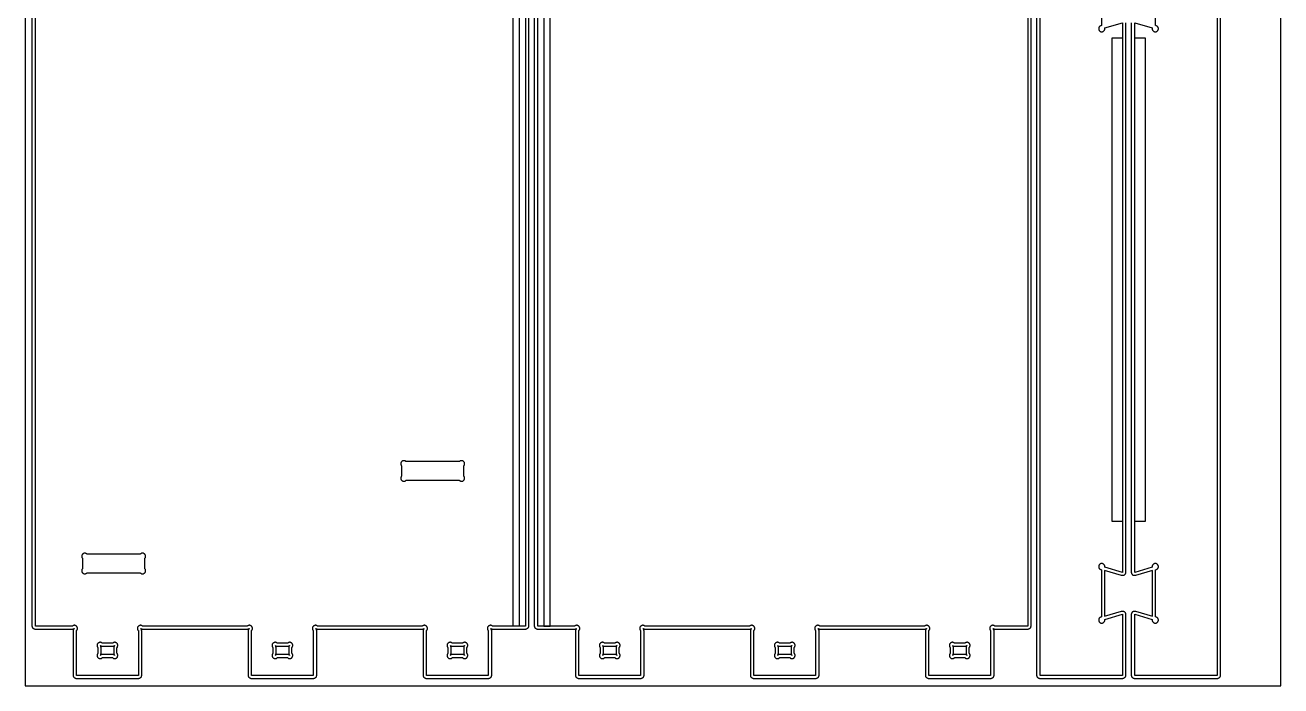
# Model space of a CAD drawing. Header units: millimetres. Extents: x 0 to 8220, y 0 to 2502.
# Drawn here: x 1400 to 2620, y 0 to 643 of the extents above; entities that cross this region are included whole.
import ezdxf

# ---------------------------------------------------------------- set-up
doc = ezdxf.new("R2010")
doc.units = ezdxf.units.MM
for name, color, linetype in [('CAJA_6MM', 30, 'Continuous'), ('CAJA_9_5MM', 3, 'Continuous'), ('CALADO_INTERIOR', 5, 'Continuous'), ('CORTE_EXT', 1, 'Continuous'), ('HOJA', 8, 'Continuous'), ('RANURA_8MM', 4, 'Continuous'), ('TRAYECTORIA_EXT_FRESA6', 11, 'Continuous'), ('TRAYECTORIA_INT_FRESA6', 150, 'Continuous')]:
    doc.layers.add(name, color=color, linetype=linetype)

msp = doc.modelspace()

# ---------------------------------------------------------------- linework, layer by layer
at = {"layer": 'CAJA_6MM'}
for points in [[(2466, 160), (2456, 160), (2456, 630), (2466, 630), (2466, 620), (2466, 170)], [(2478, 630), (2488, 630), (2488, 160), (2478, 160), (2478, 170), (2478, 620)]]:
    msp.add_lwpolyline(points, close=True, dxfattribs=at)
at = {"layer": 'CAJA_9_5MM'}
for points in [[(1822.1, 199.7), (1822.4, 199.5), (1822.6, 199.3), (1822.9, 199.2), (1823.2, 199.1), (1823.4, 199), (1823.7, 199), (1824, 199), (1824.3, 199), (1824.6, 199), (1824.9, 199.1), (1825.2, 199.2), (1825.4, 199.3), (1825.7, 199.5), (1825.9, 199.7), (1826.2, 199.9), (1826.3, 200.1), (1826.5, 200.3), (1826.7, 200.6), (1826.8, 200.8), (1826.9, 201.1), (1827, 201.4), (1827, 201.7), (1827, 202), (1827, 202.3), (1827, 202.6), (1826.9, 202.8), (1826.8, 203.1), (1826.7, 203.4), (1826.5, 203.6), (1826.3, 203.9), (1826.2, 204.1), (1826.2, 213.9), (1826.3, 214.1), (1826.5, 214.4), (1826.7, 214.6), (1826.8, 214.9), (1826.9, 215.2), (1827, 215.4), (1827, 215.7), (1827, 216), (1827, 216.3), (1827, 216.6), (1826.9, 216.9), (1826.8, 217.2), (1826.7, 217.4), (1826.5, 217.7), (1826.3, 217.9), (1826.2, 218.1), (1825.9, 218.3), (1825.7, 218.5), (1825.4, 218.7), (1825.2, 218.8), (1824.9, 218.9), (1824.6, 219), (1824.3, 219), (1824, 219), (1823.7, 219), (1823.4, 219), (1823.2, 218.9), (1822.9, 218.8), (1822.6, 218.7), (1822.4, 218.5), (1822.1, 218.3), (1821.9, 218.1), (1770.1, 218.1), (1769.9, 218.3), (1769.6, 218.5), (1769.4, 218.7), (1769.1, 218.8), (1768.8, 218.9), (1768.6, 219), (1768.3, 219), (1768, 219), (1767.7, 219), (1767.4, 219), (1767.1, 218.9), (1766.8, 218.8), (1766.6, 218.7), (1766.3, 218.5), (1766.1, 218.3), (1765.8, 218.1), (1765.7, 217.9), (1765.5, 217.7), (1765.3, 217.4), (1765.2, 217.2), (1765.1, 216.9), (1765, 216.6), (1765, 216.3), (1765, 216), (1765, 215.7), (1765, 215.4), (1765.1, 215.2), (1765.2, 214.9), (1765.3, 214.6), (1765.5, 214.4), (1765.7, 214.1), (1765.8, 213.9), (1765.8, 204.1), (1765.7, 203.9), (1765.5, 203.6), (1765.3, 203.4), (1765.2, 203.1), (1765.1, 202.8), (1765, 202.6), (1765, 202.3), (1765, 202), (1765, 201.7), (1765, 201.4), (1765.1, 201.1), (1765.2, 200.8), (1765.3, 200.6), (1765.5, 200.3), (1765.7, 200.1), (1765.8, 199.9), (1766.1, 199.7), (1766.3, 199.5), (1766.6, 199.3), (1766.8, 199.2), (1767.1, 199.1), (1767.4, 199), (1767.7, 199), (1768, 199), (1768.3, 199), (1768.6, 199), (1768.8, 199.1), (1769.1, 199.2), (1769.4, 199.3), (1769.6, 199.5), (1769.9, 199.7), (1770.1, 199.9), (1821.9, 199.9)], [(1512.1, 109.7), (1512.4, 109.5), (1512.6, 109.3), (1512.9, 109.2), (1513.2, 109.1), (1513.4, 109), (1513.7, 109), (1514, 109), (1514.3, 109), (1514.6, 109), (1514.9, 109.1), (1515.2, 109.2), (1515.4, 109.3), (1515.7, 109.5), (1515.9, 109.7), (1516.2, 109.8), (1516.3, 110.1), (1516.5, 110.3), (1516.7, 110.6), (1516.8, 110.8), (1516.9, 111.1), (1517, 111.4), (1517, 111.7), (1517, 112), (1517, 112.3), (1517, 112.6), (1516.9, 112.8), (1516.8, 113.1), (1516.7, 113.4), (1516.5, 113.6), (1516.3, 113.9), (1516.2, 114.1), (1516.2, 123.9), (1516.3, 124.1), (1516.5, 124.4), (1516.7, 124.6), (1516.8, 124.9), (1516.9, 125.2), (1517, 125.4), (1517, 125.7), (1517, 126), (1517, 126.3), (1517, 126.6), (1516.9, 126.9), (1516.8, 127.2), (1516.7, 127.4), (1516.5, 127.7), (1516.3, 127.9), (1516.2, 128.2), (1515.9, 128.3), (1515.7, 128.5), (1515.4, 128.7), (1515.2, 128.8), (1514.9, 128.9), (1514.6, 129), (1514.3, 129), (1514, 129), (1513.7, 129), (1513.4, 129), (1513.2, 128.9), (1512.9, 128.8), (1512.6, 128.7), (1512.4, 128.5), (1512.1, 128.3), (1511.9, 128.2), (1460.1, 128.2), (1459.9, 128.3), (1459.6, 128.5), (1459.4, 128.7), (1459.1, 128.8), (1458.8, 128.9), (1458.6, 129), (1458.3, 129), (1458, 129), (1457.7, 129), (1457.4, 129), (1457.1, 128.9), (1456.8, 128.8), (1456.6, 128.7), (1456.3, 128.5), (1456.1, 128.3), (1455.8, 128.2), (1455.7, 127.9), (1455.5, 127.7), (1455.3, 127.4), (1455.2, 127.2), (1455.1, 126.9), (1455, 126.6), (1455, 126.3), (1455, 126), (1455, 125.7), (1455, 125.4), (1455.1, 125.2), (1455.2, 124.9), (1455.3, 124.6), (1455.5, 124.4), (1455.7, 124.1), (1455.8, 123.9), (1455.8, 114.1), (1455.7, 113.9), (1455.5, 113.6), (1455.3, 113.4), (1455.2, 113.1), (1455.1, 112.8), (1455, 112.6), (1455, 112.3), (1455, 112), (1455, 111.7), (1455, 111.4), (1455.1, 111.1), (1455.2, 110.8), (1455.3, 110.6), (1455.5, 110.3), (1455.7, 110.1), (1455.8, 109.8), (1456.1, 109.7), (1456.3, 109.5), (1456.6, 109.3), (1456.8, 109.2), (1457.1, 109.1), (1457.4, 109), (1457.7, 109), (1458, 109), (1458.3, 109), (1458.6, 109), (1458.8, 109.1), (1459.1, 109.2), (1459.4, 109.3), (1459.6, 109.5), (1459.9, 109.7), (1460.1, 109.8), (1511.9, 109.8)]]:
    msp.add_lwpolyline(points, close=True, dxfattribs=at)
at = {"layer": 'CALADO_INTERIOR'}
for points in [[(1488.2, 26.8), (1488.5, 27), (1488.7, 27.1), (1489, 27.3), (1489.2, 27.5), (1489.4, 27.7), (1489.6, 28), (1489.7, 28.2), (1489.9, 28.5), (1489.9, 28.8), (1490, 29), (1490.1, 29.3), (1490.1, 29.6), (1490.1, 29.9), (1490, 30.2), (1489.9, 30.5), (1489.9, 30.8), (1489.7, 31), (1489.6, 31.3), (1489.4, 31.5), (1489.2, 31.7), (1489.2, 37.3), (1489.4, 37.5), (1489.6, 37.7), (1489.7, 38), (1489.9, 38.2), (1489.9, 38.5), (1490, 38.8), (1490.1, 39.1), (1490.1, 39.4), (1490.1, 39.7), (1490, 40), (1489.9, 40.2), (1489.9, 40.5), (1489.7, 40.8), (1489.6, 41), (1489.4, 41.3), (1489.2, 41.5), (1489, 41.7), (1488.7, 41.9), (1488.5, 42), (1488.2, 42.2), (1487.9, 42.2), (1487.7, 42.3), (1487.4, 42.4), (1487.1, 42.4), (1486.8, 42.4), (1486.5, 42.3), (1486.2, 42.2), (1485.9, 42.2), (1485.7, 42), (1485.4, 41.9), (1485.2, 41.7), (1485, 41.5), (1475, 41.5), (1474.8, 41.7), (1474.6, 41.9), (1474.3, 42), (1474.1, 42.2), (1473.8, 42.2), (1473.5, 42.3), (1473.2, 42.4), (1472.9, 42.4), (1472.6, 42.4), (1472.3, 42.3), (1472.1, 42.2), (1471.8, 42.2), (1471.5, 42), (1471.3, 41.9), (1471, 41.7), (1470.8, 41.5), (1470.6, 41.3), (1470.4, 41), (1470.3, 40.8), (1470.1, 40.5), (1470.1, 40.2), (1470, 40), (1469.9, 39.7), (1469.9, 39.4), (1469.9, 39.1), (1470, 38.8), (1470.1, 38.5), (1470.1, 38.2), (1470.3, 38), (1470.4, 37.7), (1470.6, 37.5), (1470.8, 37.3), (1470.8, 31.7), (1470.6, 31.5), (1470.4, 31.3), (1470.3, 31), (1470.1, 30.8), (1470.1, 30.5), (1470, 30.2), (1469.9, 29.9), (1469.9, 29.6), (1469.9, 29.3), (1470, 29), (1470.1, 28.8), (1470.1, 28.5), (1470.3, 28.2), (1470.4, 28), (1470.6, 27.7), (1470.8, 27.5), (1471, 27.3), (1471.3, 27.1), (1471.5, 27), (1471.8, 26.8), (1472.1, 26.8), (1472.3, 26.7), (1472.6, 26.6), (1472.9, 26.6), (1473.2, 26.6), (1473.5, 26.7), (1473.8, 26.8), (1474.1, 26.8), (1474.3, 27), (1474.6, 27.1), (1474.8, 27.3), (1475, 27.5), (1485, 27.5), (1485.2, 27.3), (1485.4, 27.1), (1485.7, 27), (1485.9, 26.8), (1486.2, 26.8), (1486.5, 26.7), (1486.8, 26.6), (1487.1, 26.6), (1487.4, 26.6), (1487.7, 26.7), (1487.9, 26.8)], [(1656.5, 26.7), (1656.8, 26.6), (1657.1, 26.6), (1657.4, 26.6), (1657.7, 26.7), (1657.9, 26.8), (1658.2, 26.8), (1658.5, 27), (1658.7, 27.1), (1659, 27.3), (1659.2, 27.5), (1659.4, 27.7), (1659.6, 28), (1659.7, 28.2), (1659.9, 28.5), (1659.9, 28.8), (1660, 29), (1660.1, 29.3), (1660.1, 29.6), (1660.1, 29.9), (1660, 30.2), (1659.9, 30.5), (1659.9, 30.8), (1659.7, 31), (1659.6, 31.3), (1659.4, 31.5), (1659.2, 31.7), (1659.2, 37.3), (1659.4, 37.5), (1659.6, 37.7), (1659.7, 38), (1659.9, 38.2), (1659.9, 38.5), (1660, 38.8), (1660.1, 39.1), (1660.1, 39.4), (1660.1, 39.7), (1660, 40), (1659.9, 40.2), (1659.9, 40.5), (1659.7, 40.8), (1659.6, 41), (1659.4, 41.3), (1659.2, 41.5), (1659, 41.7), (1658.7, 41.9), (1658.5, 42), (1658.2, 42.2), (1657.9, 42.2), (1657.7, 42.3), (1657.4, 42.4), (1657.1, 42.4), (1656.8, 42.4), (1656.5, 42.3), (1656.2, 42.2), (1655.9, 42.2), (1655.7, 42), (1655.4, 41.9), (1655.2, 41.7), (1655, 41.5), (1645, 41.5), (1644.8, 41.7), (1644.6, 41.9), (1644.3, 42), (1644.1, 42.2), (1643.8, 42.2), (1643.5, 42.3), (1643.2, 42.4), (1642.9, 42.4), (1642.6, 42.4), (1642.3, 42.3), (1642.1, 42.2), (1641.8, 42.2), (1641.5, 42), (1641.3, 41.9), (1641, 41.7), (1640.8, 41.5), (1640.6, 41.3), (1640.4, 41), (1640.3, 40.8), (1640.1, 40.5), (1640.1, 40.2), (1640, 40), (1639.9, 39.7), (1639.9, 39.4), (1639.9, 39.1), (1640, 38.8), (1640.1, 38.5), (1640.1, 38.2), (1640.3, 38), (1640.4, 37.7), (1640.6, 37.5), (1640.8, 37.3), (1640.8, 31.7), (1640.6, 31.5), (1640.4, 31.3), (1640.3, 31), (1640.1, 30.8), (1640.1, 30.5), (1640, 30.2), (1639.9, 29.9), (1639.9, 29.6), (1639.9, 29.3), (1640, 29), (1640.1, 28.8), (1640.1, 28.5), (1640.3, 28.2), (1640.4, 28), (1640.6, 27.7), (1640.8, 27.5), (1641, 27.3), (1641.3, 27.1), (1641.5, 27), (1641.8, 26.8), (1642.1, 26.8), (1642.3, 26.7), (1642.6, 26.6), (1642.9, 26.6), (1643.2, 26.6), (1643.5, 26.7), (1643.8, 26.8), (1644.1, 26.8), (1644.3, 27), (1644.6, 27.1), (1644.8, 27.3), (1645, 27.5), (1655, 27.5), (1655.2, 27.3), (1655.4, 27.1), (1655.7, 27), (1655.9, 26.8), (1656.2, 26.8)], [(1825, 27.5), (1825.2, 27.3), (1825.4, 27.1), (1825.7, 27), (1825.9, 26.8), (1826.2, 26.8), (1826.5, 26.7), (1826.8, 26.6), (1827.1, 26.6), (1827.4, 26.6), (1827.7, 26.7), (1827.9, 26.8), (1828.2, 26.8), (1828.5, 27), (1828.7, 27.1), (1829, 27.3), (1829.2, 27.5), (1829.4, 27.7), (1829.6, 28), (1829.7, 28.2), (1829.9, 28.5), (1829.9, 28.8), (1830, 29), (1830.1, 29.3), (1830.1, 29.6), (1830.1, 29.9), (1830, 30.2), (1829.9, 30.5), (1829.9, 30.8), (1829.7, 31), (1829.6, 31.3), (1829.4, 31.5), (1829.2, 31.7), (1829.2, 37.3), (1829.4, 37.5), (1829.6, 37.7), (1829.7, 38), (1829.9, 38.2), (1829.9, 38.5), (1830, 38.8), (1830.1, 39.1), (1830.1, 39.4), (1830.1, 39.7), (1830, 40), (1829.9, 40.2), (1829.9, 40.5), (1829.7, 40.8), (1829.6, 41), (1829.4, 41.3), (1829.2, 41.5), (1829, 41.7), (1828.7, 41.9), (1828.5, 42), (1828.2, 42.2), (1827.9, 42.2), (1827.7, 42.3), (1827.4, 42.4), (1827.1, 42.4), (1826.8, 42.4), (1826.5, 42.3), (1826.2, 42.2), (1825.9, 42.2), (1825.7, 42), (1825.4, 41.9), (1825.2, 41.7), (1825, 41.5), (1815, 41.5), (1814.8, 41.7), (1814.6, 41.9), (1814.3, 42), (1814.1, 42.2), (1813.8, 42.2), (1813.5, 42.3), (1813.2, 42.4), (1812.9, 42.4), (1812.6, 42.4), (1812.3, 42.3), (1812.1, 42.2), (1811.8, 42.2), (1811.5, 42), (1811.3, 41.9), (1811, 41.7), (1810.8, 41.5), (1810.6, 41.3), (1810.4, 41), (1810.3, 40.8), (1810.1, 40.5), (1810.1, 40.2), (1810, 40), (1809.9, 39.7), (1809.9, 39.4), (1809.9, 39.1), (1810, 38.8), (1810.1, 38.5), (1810.1, 38.2), (1810.3, 38), (1810.4, 37.7), (1810.6, 37.5), (1810.8, 37.3), (1810.8, 31.7), (1810.6, 31.5), (1810.4, 31.3), (1810.3, 31), (1810.1, 30.8), (1810.1, 30.5), (1810, 30.2), (1809.9, 29.9), (1809.9, 29.6), (1809.9, 29.3), (1810, 29), (1810.1, 28.8), (1810.1, 28.5), (1810.3, 28.2), (1810.4, 28), (1810.6, 27.7), (1810.8, 27.5), (1811, 27.3), (1811.3, 27.1), (1811.5, 27), (1811.8, 26.8), (1812.1, 26.8), (1812.3, 26.7), (1812.6, 26.6), (1812.9, 26.6), (1813.2, 26.6), (1813.5, 26.7), (1813.8, 26.8), (1814.1, 26.8), (1814.3, 27), (1814.6, 27.1), (1814.8, 27.3), (1815, 27.5)], [(1976.2, 26.8), (1976.5, 27), (1976.7, 27.1), (1977, 27.3), (1977.2, 27.5), (1977.4, 27.7), (1977.6, 28), (1977.7, 28.2), (1977.9, 28.5), (1977.9, 28.8), (1978, 29), (1978.1, 29.3), (1978.1, 29.6), (1978.1, 29.9), (1978, 30.2), (1977.9, 30.5), (1977.9, 30.8), (1977.7, 31), (1977.6, 31.3), (1977.4, 31.5), (1977.2, 31.7), (1977.2, 37.3), (1977.4, 37.5), (1977.6, 37.7), (1977.7, 38), (1977.9, 38.2), (1977.9, 38.5), (1978, 38.8), (1978.1, 39.1), (1978.1, 39.4), (1978.1, 39.7), (1978, 40), (1977.9, 40.2), (1977.9, 40.5), (1977.7, 40.8), (1977.6, 41), (1977.4, 41.3), (1977.2, 41.5), (1977, 41.7), (1976.7, 41.9), (1976.5, 42), (1976.2, 42.2), (1975.9, 42.2), (1975.7, 42.3), (1975.4, 42.4), (1975.1, 42.4), (1974.8, 42.4), (1974.5, 42.3), (1974.2, 42.2), (1973.9, 42.2), (1973.7, 42), (1973.4, 41.9), (1973.2, 41.7), (1973, 41.5), (1963, 41.5), (1962.8, 41.7), (1962.6, 41.9), (1962.3, 42), (1962.1, 42.2), (1961.8, 42.2), (1961.5, 42.3), (1961.2, 42.4), (1960.9, 42.4), (1960.6, 42.4), (1960.3, 42.3), (1960.1, 42.2), (1959.8, 42.2), (1959.5, 42), (1959.3, 41.9), (1959, 41.7), (1958.8, 41.5), (1958.6, 41.3), (1958.4, 41), (1958.3, 40.8), (1958.1, 40.5), (1958.1, 40.2), (1958, 40), (1957.9, 39.7), (1957.9, 39.4), (1957.9, 39.1), (1958, 38.8), (1958.1, 38.5), (1958.1, 38.2), (1958.3, 38), (1958.4, 37.7), (1958.6, 37.5), (1958.8, 37.3), (1958.8, 31.7), (1958.6, 31.5), (1958.4, 31.3), (1958.3, 31), (1958.1, 30.8), (1958.1, 30.5), (1958, 30.2), (1957.9, 29.9), (1957.9, 29.6), (1957.9, 29.3), (1958, 29), (1958.1, 28.8), (1958.1, 28.5), (1958.3, 28.2), (1958.4, 28), (1958.6, 27.7), (1958.8, 27.5), (1959, 27.3), (1959.3, 27.1), (1959.5, 27), (1959.8, 26.8), (1960.1, 26.8), (1960.3, 26.7), (1960.6, 26.6), (1960.9, 26.6), (1961.2, 26.6), (1961.5, 26.7), (1961.8, 26.8), (1962.1, 26.8), (1962.3, 27), (1962.6, 27.1), (1962.8, 27.3), (1963, 27.5), (1973, 27.5), (1973.2, 27.3), (1973.4, 27.1), (1973.7, 27), (1973.9, 26.8), (1974.2, 26.8), (1974.5, 26.7), (1974.8, 26.6), (1975.1, 26.6), (1975.4, 26.6), (1975.7, 26.7), (1975.9, 26.8)], [(2144.5, 26.7), (2144.8, 26.6), (2145.1, 26.6), (2145.4, 26.6), (2145.7, 26.7), (2145.9, 26.8), (2146.2, 26.8), (2146.5, 27), (2146.7, 27.1), (2147, 27.3), (2147.2, 27.5), (2147.4, 27.7), (2147.6, 28), (2147.7, 28.2), (2147.9, 28.5), (2147.9, 28.8), (2148, 29), (2148.1, 29.3), (2148.1, 29.6), (2148.1, 29.9), (2148, 30.2), (2147.9, 30.5), (2147.9, 30.8), (2147.7, 31), (2147.6, 31.3), (2147.4, 31.5), (2147.2, 31.7), (2147.2, 37.3), (2147.4, 37.5), (2147.6, 37.7), (2147.7, 38), (2147.9, 38.2), (2147.9, 38.5), (2148, 38.8), (2148.1, 39.1), (2148.1, 39.4), (2148.1, 39.7), (2148, 40), (2147.9, 40.2), (2147.9, 40.5), (2147.7, 40.8), (2147.6, 41), (2147.4, 41.3), (2147.2, 41.5), (2147, 41.7), (2146.7, 41.9), (2146.5, 42), (2146.2, 42.2), (2145.9, 42.2), (2145.7, 42.3), (2145.4, 42.4), (2145.1, 42.4), (2144.8, 42.4), (2144.5, 42.3), (2144.2, 42.2), (2143.9, 42.2), (2143.7, 42), (2143.4, 41.9), (2143.2, 41.7), (2143, 41.5), (2133, 41.5), (2132.8, 41.7), (2132.6, 41.9), (2132.3, 42), (2132.1, 42.2), (2131.8, 42.2), (2131.5, 42.3), (2131.2, 42.4), (2130.9, 42.4), (2130.6, 42.4), (2130.3, 42.3), (2130.1, 42.2), (2129.8, 42.2), (2129.5, 42), (2129.3, 41.9), (2129, 41.7), (2128.8, 41.5), (2128.6, 41.3), (2128.4, 41), (2128.3, 40.8), (2128.1, 40.5), (2128.1, 40.2), (2128, 40), (2127.9, 39.7), (2127.9, 39.4), (2127.9, 39.1), (2128, 38.8), (2128.1, 38.5), (2128.1, 38.2), (2128.3, 38), (2128.4, 37.7), (2128.6, 37.5), (2128.8, 37.3), (2128.8, 31.7), (2128.6, 31.5), (2128.4, 31.3), (2128.3, 31), (2128.1, 30.8), (2128.1, 30.5), (2128, 30.2), (2127.9, 29.9), (2127.9, 29.6), (2127.9, 29.3), (2128, 29), (2128.1, 28.8), (2128.1, 28.5), (2128.3, 28.2), (2128.4, 28), (2128.6, 27.7), (2128.8, 27.5), (2129, 27.3), (2129.3, 27.1), (2129.5, 27), (2129.8, 26.8), (2130.1, 26.8), (2130.3, 26.7), (2130.6, 26.6), (2130.9, 26.6), (2131.2, 26.6), (2131.5, 26.7), (2131.8, 26.8), (2132.1, 26.8), (2132.3, 27), (2132.6, 27.1), (2132.8, 27.3), (2133, 27.5), (2143, 27.5), (2143.2, 27.3), (2143.4, 27.1), (2143.7, 27), (2143.9, 26.8), (2144.2, 26.8)], [(2313, 27.5), (2313.2, 27.3), (2313.4, 27.1), (2313.7, 27), (2313.9, 26.8), (2314.2, 26.8), (2314.5, 26.7), (2314.8, 26.6), (2315.1, 26.6), (2315.4, 26.6), (2315.7, 26.7), (2315.9, 26.8), (2316.2, 26.8), (2316.5, 27), (2316.7, 27.1), (2317, 27.3), (2317.2, 27.5), (2317.4, 27.7), (2317.6, 28), (2317.7, 28.2), (2317.9, 28.5), (2317.9, 28.8), (2318, 29), (2318.1, 29.3), (2318.1, 29.6), (2318.1, 29.9), (2318, 30.2), (2317.9, 30.5), (2317.9, 30.8), (2317.7, 31), (2317.6, 31.3), (2317.4, 31.5), (2317.2, 31.7), (2317.2, 37.3), (2317.4, 37.5), (2317.6, 37.7), (2317.7, 38), (2317.9, 38.2), (2317.9, 38.5), (2318, 38.8), (2318.1, 39.1), (2318.1, 39.4), (2318.1, 39.7), (2318, 40), (2317.9, 40.2), (2317.9, 40.5), (2317.7, 40.8), (2317.6, 41), (2317.4, 41.3), (2317.2, 41.5), (2317, 41.7), (2316.7, 41.9), (2316.5, 42), (2316.2, 42.2), (2315.9, 42.2), (2315.7, 42.3), (2315.4, 42.4), (2315.1, 42.4), (2314.8, 42.4), (2314.5, 42.3), (2314.2, 42.2), (2313.9, 42.2), (2313.7, 42), (2313.4, 41.9), (2313.2, 41.7), (2313, 41.5), (2303, 41.5), (2302.8, 41.7), (2302.6, 41.9), (2302.3, 42), (2302.1, 42.2), (2301.8, 42.2), (2301.5, 42.3), (2301.2, 42.4), (2300.9, 42.4), (2300.6, 42.4), (2300.3, 42.3), (2300.1, 42.2), (2299.8, 42.2), (2299.5, 42), (2299.3, 41.9), (2299, 41.7), (2298.8, 41.5), (2298.6, 41.3), (2298.4, 41), (2298.3, 40.8), (2298.1, 40.5), (2298.1, 40.2), (2298, 40), (2297.9, 39.7), (2297.9, 39.4), (2297.9, 39.1), (2298, 38.8), (2298.1, 38.5), (2298.1, 38.2), (2298.3, 38), (2298.4, 37.7), (2298.6, 37.5), (2298.8, 37.3), (2298.8, 31.7), (2298.6, 31.5), (2298.4, 31.3), (2298.3, 31), (2298.1, 30.8), (2298.1, 30.5), (2298, 30.2), (2297.9, 29.9), (2297.9, 29.6), (2297.9, 29.3), (2298, 29), (2298.1, 28.8), (2298.1, 28.5), (2298.3, 28.2), (2298.4, 28), (2298.6, 27.7), (2298.8, 27.5), (2299, 27.3), (2299.3, 27.1), (2299.5, 27), (2299.8, 26.8), (2300.1, 26.8), (2300.3, 26.7), (2300.6, 26.6), (2300.9, 26.6), (2301.2, 26.6), (2301.5, 26.7), (2301.8, 26.8), (2302.1, 26.8), (2302.3, 27), (2302.6, 27.1), (2302.8, 27.3), (2303, 27.5)]]:
    msp.add_lwpolyline(points, close=True, dxfattribs=at)
at = {"layer": 'CORTE_EXT'}
for points in [[(1886, 1892), (1886, 58), (1854.2, 58), (1854, 58.2), (1853.8, 58.4), (1853.5, 58.5), (1853.3, 58.7), (1853, 58.7), (1852.7, 58.8), (1852.4, 58.9), (1852.1, 58.9), (1851.8, 58.9), (1851.5, 58.8), (1851.3, 58.7), (1851, 58.7), (1850.7, 58.5), (1850.5, 58.4), (1850.2, 58.2), (1850, 58), (1849.8, 57.8), (1849.6, 57.5), (1849.5, 57.3), (1849.3, 57), (1849.3, 56.7), (1849.2, 56.5), (1849.1, 56.2), (1849.1, 55.9), (1849.1, 55.6), (1849.2, 55.3), (1849.3, 55), (1849.3, 54.7), (1849.5, 54.5), (1849.6, 54.2), (1849.8, 54), (1850, 53.8), (1850, 10), (1790, 10), (1790, 53.8), (1790.2, 54), (1790.4, 54.2), (1790.5, 54.5), (1790.7, 54.7), (1790.7, 55), (1790.8, 55.3), (1790.9, 55.6), (1790.9, 55.9), (1790.9, 56.2), (1790.8, 56.5), (1790.7, 56.7), (1790.7, 57), (1790.5, 57.3), (1790.4, 57.5), (1790.2, 57.8), (1790, 58), (1789.8, 58.2), (1789.5, 58.4), (1789.3, 58.5), (1789, 58.7), (1788.7, 58.7), (1788.5, 58.8), (1788.2, 58.9), (1787.9, 58.9), (1787.6, 58.9), (1787.3, 58.8), (1787, 58.7), (1786.7, 58.7), (1786.5, 58.5), (1786.2, 58.4), (1786, 58.2), (1785.8, 58), (1684.2, 58), (1684, 58.2), (1683.8, 58.4), (1683.5, 58.5), (1683.3, 58.7), (1683, 58.7), (1682.7, 58.8), (1682.4, 58.9), (1682.1, 58.9), (1681.8, 58.9), (1681.5, 58.8), (1681.3, 58.7), (1681, 58.7), (1680.7, 58.5), (1680.5, 58.4), (1680.2, 58.2), (1680, 58), (1679.8, 57.8), (1679.6, 57.5), (1679.5, 57.3), (1679.3, 57), (1679.3, 56.7), (1679.2, 56.5), (1679.1, 56.2), (1679.1, 55.9), (1679.1, 55.6), (1679.2, 55.3), (1679.3, 55), (1679.3, 54.7), (1679.5, 54.5), (1679.6, 54.2), (1679.8, 54), (1680, 53.8), (1680, 10), (1620, 10), (1620, 53.8), (1620.2, 54), (1620.4, 54.2), (1620.5, 54.5), (1620.7, 54.7), (1620.7, 55), (1620.8, 55.3), (1620.9, 55.6), (1620.9, 55.9), (1620.9, 56.2), (1620.8, 56.5), (1620.7, 56.7), (1620.7, 57), (1620.5, 57.3), (1620.4, 57.5), (1620.2, 57.8), (1620, 58), (1619.8, 58.2), (1619.5, 58.4), (1619.3, 58.5), (1619, 58.7), (1618.7, 58.7), (1618.5, 58.8), (1618.2, 58.9), (1617.9, 58.9), (1617.6, 58.9), (1617.3, 58.8), (1617, 58.7), (1616.7, 58.7), (1616.5, 58.5), (1616.2, 58.4), (1616, 58.2), (1615.8, 58), (1514.2, 58), (1514, 58.2), (1513.8, 58.4), (1513.5, 58.5), (1513.3, 58.7), (1513, 58.7), (1512.7, 58.8), (1512.4, 58.9), (1512.1, 58.9), (1511.8, 58.9), (1511.5, 58.8), (1511.3, 58.7), (1511, 58.7), (1510.7, 58.5), (1510.5, 58.4), (1510.2, 58.2), (1510, 58), (1509.8, 57.8), (1509.6, 57.5), (1509.5, 57.3), (1509.3, 57), (1509.3, 56.7), (1509.2, 56.5), (1509.1, 56.2), (1509.1, 55.9), (1509.1, 55.6), (1509.2, 55.3), (1509.3, 55), (1509.3, 54.7), (1509.5, 54.5), (1509.6, 54.2), (1509.8, 54), (1510, 53.8), (1510, 10), (1450, 10), (1450, 53.8), (1450.2, 54), (1450.4, 54.2), (1450.5, 54.5), (1450.7, 54.7), (1450.7, 55), (1450.8, 55.3), (1450.9, 55.6), (1450.9, 55.9), (1450.9, 56.2), (1450.8, 56.5), (1450.7, 56.7), (1450.7, 57), (1450.5, 57.3), (1450.4, 57.5), (1450.2, 57.8), (1450, 58), (1449.8, 58.2), (1449.5, 58.4), (1449.3, 58.5), (1449, 58.7), (1448.7, 58.7), (1448.5, 58.8), (1448.2, 58.9), (1447.9, 58.9), (1447.6, 58.9), (1447.3, 58.8), (1447, 58.7), (1446.7, 58.7), (1446.5, 58.5), (1446.2, 58.4), (1446, 58.2), (1445.8, 58), (1410, 58), (1410, 1892)], [(2374, 1892), (2374, 58), (2342.2, 58), (2342, 58.2), (2341.8, 58.4), (2341.5, 58.5), (2341.3, 58.7), (2341, 58.7), (2340.7, 58.8), (2340.4, 58.9), (2340.1, 58.9), (2339.8, 58.9), (2339.5, 58.8), (2339.3, 58.7), (2339, 58.7), (2338.7, 58.5), (2338.5, 58.4), (2338.2, 58.2), (2338, 58), (2337.8, 57.8), (2337.6, 57.5), (2337.5, 57.3), (2337.3, 57), (2337.3, 56.7), (2337.2, 56.5), (2337.1, 56.2), (2337.1, 55.9), (2337.1, 55.6), (2337.2, 55.3), (2337.3, 55), (2337.3, 54.7), (2337.5, 54.5), (2337.6, 54.2), (2337.8, 54), (2338, 53.8), (2338, 10), (2278, 10), (2278, 53.8), (2278.2, 54), (2278.4, 54.2), (2278.5, 54.5), (2278.7, 54.7), (2278.7, 55), (2278.8, 55.3), (2278.9, 55.6), (2278.9, 55.9), (2278.9, 56.2), (2278.8, 56.5), (2278.7, 56.7), (2278.7, 57), (2278.5, 57.3), (2278.4, 57.5), (2278.2, 57.8), (2278, 58), (2277.8, 58.2), (2277.5, 58.4), (2277.3, 58.5), (2277, 58.7), (2276.7, 58.7), (2276.5, 58.8), (2276.2, 58.9), (2275.9, 58.9), (2275.6, 58.9), (2275.3, 58.8), (2275, 58.7), (2274.7, 58.7), (2274.5, 58.5), (2274.2, 58.4), (2274, 58.2), (2273.8, 58), (2172.2, 58), (2172, 58.2), (2171.8, 58.4), (2171.5, 58.5), (2171.3, 58.7), (2171, 58.7), (2170.7, 58.8), (2170.4, 58.9), (2170.1, 58.9), (2169.8, 58.9), (2169.5, 58.8), (2169.3, 58.7), (2169, 58.7), (2168.7, 58.5), (2168.5, 58.4), (2168.2, 58.2), (2168, 58), (2167.8, 57.8), (2167.6, 57.5), (2167.5, 57.3), (2167.3, 57), (2167.3, 56.7), (2167.2, 56.5), (2167.1, 56.2), (2167.1, 55.9), (2167.1, 55.6), (2167.2, 55.3), (2167.3, 55), (2167.3, 54.7), (2167.5, 54.5), (2167.6, 54.2), (2167.8, 54), (2168, 53.8), (2168, 10), (2108, 10), (2108, 53.8), (2108.2, 54), (2108.4, 54.2), (2108.5, 54.5), (2108.7, 54.7), (2108.7, 55), (2108.8, 55.3), (2108.9, 55.6), (2108.9, 55.9), (2108.9, 56.2), (2108.8, 56.5), (2108.7, 56.7), (2108.7, 57), (2108.5, 57.3), (2108.4, 57.5), (2108.2, 57.8), (2108, 58), (2107.8, 58.2), (2107.5, 58.4), (2107.3, 58.5), (2107, 58.7), (2106.7, 58.7), (2106.5, 58.8), (2106.2, 58.9), (2105.9, 58.9), (2105.6, 58.9), (2105.3, 58.8), (2105, 58.7), (2104.7, 58.7), (2104.5, 58.5), (2104.2, 58.4), (2104, 58.2), (2103.8, 58), (2002.2, 58), (2002, 58.2), (2001.8, 58.4), (2001.5, 58.5), (2001.3, 58.7), (2001, 58.7), (2000.7, 58.8), (2000.4, 58.9), (2000.1, 58.9), (1999.8, 58.9), (1999.5, 58.8), (1999.3, 58.7), (1999, 58.7), (1998.7, 58.5), (1998.5, 58.4), (1998.2, 58.2), (1998, 58), (1997.8, 57.8), (1997.6, 57.5), (1997.5, 57.3), (1997.3, 57), (1997.3, 56.7), (1997.2, 56.5), (1997.1, 56.2), (1997.1, 55.9), (1997.1, 55.6), (1997.2, 55.3), (1997.3, 55), (1997.3, 54.7), (1997.5, 54.5), (1997.6, 54.2), (1997.8, 54), (1998, 53.8), (1998, 10), (1938, 10), (1938, 53.8), (1938.2, 54), (1938.4, 54.2), (1938.5, 54.5), (1938.7, 54.7), (1938.7, 55), (1938.8, 55.3), (1938.9, 55.6), (1938.9, 55.9), (1938.9, 56.2), (1938.8, 56.5), (1938.7, 56.7), (1938.7, 57), (1938.5, 57.3), (1938.4, 57.5), (1938.2, 57.8), (1938, 58), (1937.8, 58.2), (1937.5, 58.4), (1937.3, 58.5), (1937, 58.7), (1936.7, 58.7), (1936.5, 58.8), (1936.2, 58.9), (1935.9, 58.9), (1935.6, 58.9), (1935.3, 58.8), (1935, 58.7), (1934.7, 58.7), (1934.5, 58.5), (1934.2, 58.4), (1934, 58.2), (1933.8, 58), (1898, 58), (1898, 1892)], [(2445.8, 688), (2445.8, 642), (2445.6, 642), (2445.2, 641.9), (2444.9, 641.8), (2444.5, 641.6), (2444.2, 641.4), (2443.9, 641.1), (2443.6, 640.8), (2443.4, 640.5), (2443.2, 640.1), (2443.1, 639.8), (2443, 639.4), (2443, 639), (2443, 638.6), (2443.1, 638.2), (2443.2, 637.9), (2443.4, 637.5), (2443.6, 637.2), (2443.9, 636.9), (2444.2, 636.6), (2444.5, 636.4), (2444.9, 636.2), (2445.2, 636.1), (2445.6, 636), (2446, 636), (2446.4, 636), (2446.8, 636.1), (2447.1, 636.2), (2447.5, 636.4), (2447.8, 636.6), (2448.1, 636.9), (2448.4, 637.2), (2448.6, 637.5), (2448.8, 637.9), (2448.9, 638.2), (2449, 638.6), (2449, 639), (2449, 639.4), (2448.9, 639.7), (2466, 644.8), (2466, 110.2), (2448.9, 115.3), (2449, 115.6), (2449, 116), (2449, 116.4), (2448.9, 116.8), (2448.8, 117.1), (2448.6, 117.5), (2448.4, 117.8), (2448.1, 118.1), (2447.8, 118.4), (2447.5, 118.6), (2447.1, 118.8), (2446.8, 118.9), (2446.4, 119), (2446, 119), (2445.6, 119), (2445.2, 118.9), (2444.9, 118.8), (2444.5, 118.6), (2444.2, 118.4), (2443.9, 118.1), (2443.6, 117.8), (2443.4, 117.5), (2443.2, 117.1), (2443.1, 116.8), (2443, 116.4), (2443, 116), (2443, 115.6), (2443.1, 115.2), (2443.2, 114.9), (2443.4, 114.5), (2443.6, 114.2), (2443.9, 113.9), (2444.2, 113.6), (2444.5, 113.4), (2444.9, 113.2), (2445.2, 113.1), (2445.6, 113), (2445.8, 113), (2445.8, 67), (2445.6, 67), (2445.2, 66.9), (2444.9, 66.8), (2444.5, 66.6), (2444.2, 66.4), (2443.9, 66.1), (2443.6, 65.8), (2443.4, 65.5), (2443.2, 65.1), (2443.1, 64.8), (2443, 64.4), (2443, 64), (2443, 63.6), (2443.1, 63.2), (2443.2, 62.9), (2443.4, 62.5), (2443.6, 62.2), (2443.9, 61.9), (2444.2, 61.6), (2444.5, 61.4), (2444.9, 61.2), (2445.2, 61.1), (2445.6, 61), (2446, 61), (2446.4, 61), (2446.8, 61.1), (2447.1, 61.2), (2447.5, 61.4), (2447.8, 61.6), (2448.1, 61.9), (2448.4, 62.2), (2448.6, 62.5), (2448.8, 62.9), (2448.9, 63.2), (2449, 63.6), (2449, 64), (2449, 64.4), (2448.9, 64.7), (2466, 69.8), (2466, 10), (2386, 10), (2386, 1820)], [(2558, 1820), (2558, 10), (2478, 10), (2478, 69.8), (2495.1, 64.7), (2495, 64.4), (2495, 64), (2495, 63.6), (2495.1, 63.2), (2495.2, 62.9), (2495.4, 62.5), (2495.6, 62.2), (2495.9, 61.9), (2496.2, 61.6), (2496.5, 61.4), (2496.9, 61.2), (2497.2, 61.1), (2497.6, 61), (2498, 61), (2498.4, 61), (2498.8, 61.1), (2499.1, 61.2), (2499.5, 61.4), (2499.8, 61.6), (2500.1, 61.9), (2500.4, 62.2), (2500.6, 62.5), (2500.8, 62.9), (2500.9, 63.2), (2501, 63.6), (2501, 64), (2501, 64.4), (2500.9, 64.8), (2500.8, 65.1), (2500.6, 65.5), (2500.4, 65.8), (2500.1, 66.1), (2499.8, 66.4), (2499.5, 66.6), (2499.1, 66.8), (2498.8, 66.9), (2498.4, 67), (2498.2, 67), (2498.2, 113), (2498.4, 113), (2498.8, 113.1), (2499.1, 113.2), (2499.5, 113.4), (2499.8, 113.6), (2500.1, 113.9), (2500.4, 114.2), (2500.6, 114.5), (2500.8, 114.9), (2500.9, 115.2), (2501, 115.6), (2501, 116), (2501, 116.4), (2500.9, 116.8), (2500.8, 117.1), (2500.6, 117.5), (2500.4, 117.8), (2500.1, 118.1), (2499.8, 118.4), (2499.5, 118.6), (2499.1, 118.8), (2498.8, 118.9), (2498.4, 119), (2498, 119), (2497.6, 119), (2497.2, 118.9), (2496.9, 118.8), (2496.5, 118.6), (2496.2, 118.4), (2495.9, 118.1), (2495.6, 117.8), (2495.4, 117.5), (2495.2, 117.1), (2495.1, 116.8), (2495, 116.4), (2495, 116), (2495, 115.6), (2495.1, 115.3), (2478, 110.2), (2478, 644.8), (2495.1, 639.7), (2495, 639.4), (2495, 639), (2495, 638.6), (2495.1, 638.2), (2495.2, 637.9), (2495.4, 637.5), (2495.6, 637.2), (2495.9, 636.9), (2496.2, 636.6), (2496.5, 636.4), (2496.9, 636.2), (2497.2, 636.1), (2497.6, 636), (2498, 636), (2498.4, 636), (2498.8, 636.1), (2499.1, 636.2), (2499.5, 636.4), (2499.8, 636.6), (2500.1, 636.9), (2500.4, 637.2), (2500.6, 637.5), (2500.8, 637.9), (2500.9, 638.2), (2501, 638.6), (2501, 639), (2501, 639.4), (2500.9, 639.8), (2500.8, 640.1), (2500.6, 640.5), (2500.4, 640.8), (2500.1, 641.1), (2499.8, 641.4), (2499.5, 641.6), (2499.1, 641.8), (2498.8, 641.9), (2498.4, 642), (2498.2, 642), (2498.2, 688)]]:
    msp.add_lwpolyline(points, dxfattribs=at)
at = {"layer": 'HOJA'}
msp.add_lwpolyline([(1400, 0), (2620, 0), (2620, 2440), (1400, 2440)], close=True, dxfattribs=at)
at = {"layer": 'RANURA_8MM'}
for points in [[(1874, 58), (1874, 1892), (1880, 1892), (1880, 58)], [(1910, 58), (1910, 1892), (1904, 1892), (1904, 58)]]:
    msp.add_lwpolyline(points, close=True, dxfattribs=at)
at = {"layer": 'TRAYECTORIA_EXT_FRESA6'}
for points in [[(1889, 1892), (1889, 58), (1889, 57.7), (1888.9, 57.4), (1888.9, 57.1), (1888.8, 56.9), (1888.6, 56.6), (1888.5, 56.3), (1888.3, 56.1), (1888.1, 55.9), (1887.9, 55.7), (1887.7, 55.5), (1887.4, 55.4), (1887.1, 55.2), (1886.9, 55.1), (1886.6, 55.1), (1886.3, 55), (1886, 55), (1854.2, 55), (1853.9, 55), (1853.6, 55.1), (1853.3, 55.1), (1853, 55.3), (1852.7, 55.4), (1852.5, 55.6), (1852.2, 55.8), (1852.2, 55.8), (1852.2, 55.8), (1852.4, 55.5), (1852.6, 55.3), (1852.7, 55), (1852.9, 54.7), (1852.9, 54.4), (1853, 54.1), (1853, 53.8), (1853, 10), (1853, 9.7), (1852.9, 9.4), (1852.9, 9.1), (1852.8, 8.9), (1852.6, 8.6), (1852.5, 8.3), (1852.3, 8.1), (1852.1, 7.9), (1851.9, 7.7), (1851.7, 7.5), (1851.4, 7.4), (1851.1, 7.2), (1850.9, 7.1), (1850.6, 7.1), (1850.3, 7), (1850, 7), (1790, 7), (1789.7, 7), (1789.4, 7.1), (1789.1, 7.1), (1788.9, 7.2), (1788.6, 7.4), (1788.3, 7.5), (1788.1, 7.7), (1787.9, 7.9), (1787.7, 8.1), (1787.5, 8.3), (1787.4, 8.6), (1787.2, 8.9), (1787.1, 9.1), (1787.1, 9.4), (1787, 9.7), (1787, 10), (1787, 53.8), (1787, 54.1), (1787.1, 54.4), (1787.1, 54.7), (1787.3, 55), (1787.4, 55.3), (1787.6, 55.5), (1787.8, 55.8), (1787.8, 55.8), (1787.8, 55.8), (1787.5, 55.6), (1787.3, 55.4), (1787, 55.3), (1786.7, 55.1), (1786.4, 55.1), (1786.1, 55), (1785.8, 55), (1684.2, 55), (1683.9, 55), (1683.6, 55.1), (1683.3, 55.1), (1683, 55.3), (1682.7, 55.4), (1682.5, 55.6), (1682.2, 55.8), (1682.2, 55.8), (1682.2, 55.8), (1682.4, 55.5), (1682.6, 55.3), (1682.7, 55), (1682.9, 54.7), (1682.9, 54.4), (1683, 54.1), (1683, 53.8), (1683, 10), (1683, 9.7), (1682.9, 9.4), (1682.9, 9.1), (1682.8, 8.9), (1682.6, 8.6), (1682.5, 8.3), (1682.3, 8.1), (1682.1, 7.9), (1681.9, 7.7), (1681.7, 7.5), (1681.4, 7.4), (1681.1, 7.2), (1680.9, 7.1), (1680.6, 7.1), (1680.3, 7), (1680, 7), (1620, 7), (1619.7, 7), (1619.4, 7.1), (1619.1, 7.1), (1618.9, 7.2), (1618.6, 7.4), (1618.3, 7.5), (1618.1, 7.7), (1617.9, 7.9), (1617.7, 8.1), (1617.5, 8.3), (1617.4, 8.6), (1617.2, 8.9), (1617.1, 9.1), (1617.1, 9.4), (1617, 9.7), (1617, 10), (1617, 53.8), (1617, 54), (1617.1, 54.3), (1617.1, 54.6), (1617.2, 54.8), (1617.3, 55.1), (1617.4, 55.3), (1617.6, 55.6), (1617.8, 55.8), (1617.8, 55.8), (1617.8, 55.8), (1617.6, 55.6), (1617.3, 55.4), (1617.1, 55.3), (1616.8, 55.2), (1616.6, 55.1), (1616.3, 55.1), (1616, 55), (1615.8, 55), (1514.2, 55), (1513.9, 55), (1513.6, 55.1), (1513.3, 55.1), (1513, 55.3), (1512.7, 55.4), (1512.5, 55.6), (1512.2, 55.8), (1512.2, 55.8), (1512.2, 55.8), (1512.4, 55.6), (1512.6, 55.3), (1512.7, 55.1), (1512.8, 54.8), (1512.9, 54.6), (1512.9, 54.3), (1513, 54), (1513, 53.8), (1513, 10), (1513, 9.7), (1512.9, 9.4), (1512.9, 9.1), (1512.8, 8.9), (1512.6, 8.6), (1512.5, 8.3), (1512.3, 8.1), (1512.1, 7.9), (1511.9, 7.7), (1511.7, 7.5), (1511.4, 7.4), (1511.1, 7.2), (1510.9, 7.1), (1510.6, 7.1), (1510.3, 7), (1510, 7), (1450, 7), (1449.7, 7), (1449.4, 7.1), (1449.1, 7.1), (1448.9, 7.2), (1448.6, 7.4), (1448.3, 7.5), (1448.1, 7.7), (1447.9, 7.9), (1447.7, 8.1), (1447.5, 8.3), (1447.4, 8.6), (1447.2, 8.9), (1447.1, 9.1), (1447.1, 9.4), (1447, 9.7), (1447, 10), (1447, 53.8), (1447, 54.1), (1447.1, 54.4), (1447.1, 54.7), (1447.3, 55), (1447.4, 55.3), (1447.6, 55.5), (1447.8, 55.8), (1447.8, 55.8), (1447.8, 55.8), (1447.5, 55.6), (1447.3, 55.4), (1447, 55.3), (1446.7, 55.1), (1446.4, 55.1), (1446.1, 55), (1445.8, 55), (1410, 55), (1409.7, 55), (1409.4, 55.1), (1409.1, 55.1), (1408.9, 55.2), (1408.6, 55.4), (1408.3, 55.5), (1408.1, 55.7), (1407.9, 55.9), (1407.7, 56.1), (1407.5, 56.3), (1407.4, 56.6), (1407.2, 56.9), (1407.1, 57.1), (1407.1, 57.4), (1407, 57.7), (1407, 58), (1407, 1892)], [(2377, 1892), (2377, 58), (2377, 57.7), (2376.9, 57.4), (2376.9, 57.1), (2376.8, 56.9), (2376.6, 56.6), (2376.5, 56.3), (2376.3, 56.1), (2376.1, 55.9), (2375.9, 55.7), (2375.7, 55.5), (2375.4, 55.4), (2375.1, 55.2), (2374.9, 55.1), (2374.6, 55.1), (2374.3, 55), (2374, 55), (2342.2, 55), (2342, 55), (2341.7, 55.1), (2341.4, 55.1), (2341.2, 55.2), (2340.9, 55.3), (2340.7, 55.4), (2340.4, 55.6), (2340.2, 55.8), (2340.2, 55.8), (2340.2, 55.8), (2340.4, 55.5), (2340.6, 55.3), (2340.7, 55), (2340.9, 54.7), (2340.9, 54.4), (2341, 54.1), (2341, 53.8), (2341, 10), (2341, 9.7), (2340.9, 9.4), (2340.9, 9.1), (2340.8, 8.9), (2340.6, 8.6), (2340.5, 8.3), (2340.3, 8.1), (2340.1, 7.9), (2339.9, 7.7), (2339.7, 7.5), (2339.4, 7.4), (2339.1, 7.2), (2338.9, 7.1), (2338.6, 7.1), (2338.3, 7), (2338, 7), (2278, 7), (2277.7, 7), (2277.4, 7.1), (2277.1, 7.1), (2276.9, 7.2), (2276.6, 7.4), (2276.3, 7.5), (2276.1, 7.7), (2275.9, 7.9), (2275.7, 8.1), (2275.5, 8.3), (2275.4, 8.6), (2275.2, 8.9), (2275.1, 9.1), (2275.1, 9.4), (2275, 9.7), (2275, 10), (2275, 53.8), (2275, 54.1), (2275.1, 54.4), (2275.1, 54.7), (2275.3, 55), (2275.4, 55.3), (2275.6, 55.5), (2275.8, 55.8), (2275.8, 55.8), (2275.8, 55.8), (2275.6, 55.6), (2275.3, 55.4), (2275.1, 55.3), (2274.8, 55.2), (2274.6, 55.1), (2274.3, 55.1), (2274, 55), (2273.8, 55), (2172.2, 55), (2172, 55), (2171.7, 55.1), (2171.4, 55.1), (2171.2, 55.2), (2170.9, 55.3), (2170.7, 55.4), (2170.4, 55.6), (2170.2, 55.8), (2170.2, 55.8), (2170.2, 55.8), (2170.4, 55.5), (2170.6, 55.3), (2170.7, 55), (2170.9, 54.7), (2170.9, 54.4), (2171, 54.1), (2171, 53.8), (2171, 10), (2171, 9.7), (2170.9, 9.4), (2170.9, 9.1), (2170.8, 8.9), (2170.6, 8.6), (2170.5, 8.3), (2170.3, 8.1), (2170.1, 7.9), (2169.9, 7.7), (2169.7, 7.5), (2169.4, 7.4), (2169.1, 7.2), (2168.9, 7.1), (2168.6, 7.1), (2168.3, 7), (2168, 7), (2108, 7), (2107.7, 7), (2107.4, 7.1), (2107.1, 7.1), (2106.9, 7.2), (2106.6, 7.4), (2106.3, 7.5), (2106.1, 7.7), (2105.9, 7.9), (2105.7, 8.1), (2105.5, 8.3), (2105.4, 8.6), (2105.2, 8.9), (2105.1, 9.1), (2105.1, 9.4), (2105, 9.7), (2105, 10), (2105, 53.8), (2105, 54), (2105.1, 54.3), (2105.1, 54.6), (2105.2, 54.8), (2105.3, 55.1), (2105.4, 55.3), (2105.6, 55.6), (2105.8, 55.8), (2105.8, 55.8), (2105.8, 55.8), (2105.5, 55.6), (2105.3, 55.4), (2105, 55.3), (2104.7, 55.1), (2104.4, 55.1), (2104.1, 55), (2103.8, 55), (2002.2, 55), (2001.9, 55), (2001.6, 55.1), (2001.3, 55.1), (2001, 55.3), (2000.7, 55.4), (2000.5, 55.6), (2000.2, 55.8), (2000.2, 55.8), (2000.2, 55.8), (2000.4, 55.6), (2000.6, 55.3), (2000.7, 55.1), (2000.8, 54.8), (2000.9, 54.6), (2000.9, 54.3), (2001, 54), (2001, 53.8), (2001, 10), (2001, 9.7), (2000.9, 9.4), (2000.9, 9.1), (2000.8, 8.9), (2000.6, 8.6), (2000.5, 8.3), (2000.3, 8.1), (2000.1, 7.9), (1999.9, 7.7), (1999.7, 7.5), (1999.4, 7.4), (1999.1, 7.2), (1998.9, 7.1), (1998.6, 7.1), (1998.3, 7), (1998, 7), (1938, 7), (1937.7, 7), (1937.4, 7.1), (1937.1, 7.1), (1936.9, 7.2), (1936.6, 7.4), (1936.3, 7.5), (1936.1, 7.7), (1935.9, 7.9), (1935.7, 8.1), (1935.5, 8.3), (1935.4, 8.6), (1935.2, 8.9), (1935.1, 9.1), (1935.1, 9.4), (1935, 9.7), (1935, 10), (1935, 53.8), (1935, 54), (1935.1, 54.3), (1935.1, 54.6), (1935.2, 54.8), (1935.3, 55.1), (1935.4, 55.3), (1935.6, 55.6), (1935.8, 55.8), (1935.8, 55.8), (1935.8, 55.8), (1935.5, 55.6), (1935.3, 55.4), (1935, 55.3), (1934.7, 55.1), (1934.4, 55.1), (1934.1, 55), (1933.8, 55), (1898, 55), (1897.7, 55), (1897.4, 55.1), (1897.1, 55.1), (1896.9, 55.2), (1896.6, 55.4), (1896.3, 55.5), (1896.1, 55.7), (1895.9, 55.9), (1895.7, 56.1), (1895.5, 56.3), (1895.4, 56.6), (1895.2, 56.9), (1895.1, 57.1), (1895.1, 57.4), (1895, 57.7), (1895, 58), (1895, 1892)], [(2469, 644.8), (2469, 110.2), (2469, 109.9), (2468.9, 109.6), (2468.9, 109.3), (2468.8, 109), (2468.6, 108.7), (2468.5, 108.5), (2468.3, 108.3), (2468.1, 108), (2467.9, 107.8), (2467.7, 107.7), (2467.4, 107.5), (2467.2, 107.4), (2466.9, 107.3), (2466.6, 107.2), (2466.3, 107.2), (2466, 107.2), (2465.7, 107.2), (2465.4, 107.2), (2465.1, 107.3), (2448.8, 112.2), (2448.8, 67.8), (2465.1, 72.7), (2465.4, 72.8), (2465.7, 72.8), (2466, 72.8), (2466.3, 72.8), (2466.6, 72.8), (2466.9, 72.7), (2467.2, 72.6), (2467.4, 72.5), (2467.7, 72.3), (2467.9, 72.2), (2468.1, 72), (2468.3, 71.7), (2468.5, 71.5), (2468.6, 71.3), (2468.8, 71), (2468.9, 70.7), (2468.9, 70.4), (2469, 70.1), (2469, 69.8), (2469, 10), (2469, 9.7), (2468.9, 9.4), (2468.9, 9.1), (2468.8, 8.9), (2468.6, 8.6), (2468.5, 8.3), (2468.3, 8.1), (2468.1, 7.9), (2467.9, 7.7), (2467.7, 7.5), (2467.4, 7.4), (2467.1, 7.2), (2466.9, 7.1), (2466.6, 7.1), (2466.3, 7), (2466, 7), (2386, 7), (2385.7, 7), (2385.4, 7.1), (2385.1, 7.1), (2384.9, 7.2), (2384.6, 7.4), (2384.3, 7.5), (2384.1, 7.7), (2383.9, 7.9), (2383.7, 8.1), (2383.5, 8.3), (2383.4, 8.6), (2383.2, 8.9), (2383.1, 9.1), (2383.1, 9.4), (2383, 9.7), (2383, 10), (2383, 1820)], [(2561, 1820), (2561, 10), (2561, 9.7), (2560.9, 9.4), (2560.9, 9.1), (2560.8, 8.9), (2560.6, 8.6), (2560.5, 8.3), (2560.3, 8.1), (2560.1, 7.9), (2559.9, 7.7), (2559.7, 7.5), (2559.4, 7.4), (2559.1, 7.2), (2558.9, 7.1), (2558.6, 7.1), (2558.3, 7), (2558, 7), (2478, 7), (2477.7, 7), (2477.4, 7.1), (2477.1, 7.1), (2476.9, 7.2), (2476.6, 7.4), (2476.3, 7.5), (2476.1, 7.7), (2475.9, 7.9), (2475.7, 8.1), (2475.5, 8.3), (2475.4, 8.6), (2475.2, 8.9), (2475.1, 9.1), (2475.1, 9.4), (2475, 9.7), (2475, 10), (2475, 69.8), (2475, 70.1), (2475.1, 70.4), (2475.1, 70.7), (2475.2, 71), (2475.4, 71.3), (2475.5, 71.5), (2475.7, 71.7), (2475.9, 72), (2476.1, 72.2), (2476.3, 72.3), (2476.6, 72.5), (2476.8, 72.6), (2477.1, 72.7), (2477.4, 72.8), (2477.7, 72.8), (2478, 72.8), (2478.3, 72.8), (2478.6, 72.8), (2478.9, 72.7), (2495.2, 67.8), (2495.2, 112.2), (2478.9, 107.3), (2478.6, 107.2), (2478.3, 107.2), (2478, 107.2), (2477.7, 107.2), (2477.4, 107.2), (2477.1, 107.3), (2476.8, 107.4), (2476.6, 107.5), (2476.3, 107.7), (2476.1, 107.8), (2475.9, 108), (2475.7, 108.3), (2475.5, 108.5), (2475.4, 108.7), (2475.2, 109), (2475.1, 109.3), (2475.1, 109.6), (2475, 109.9), (2475, 110.2), (2475, 644.8)]]:
    msp.add_lwpolyline(points, dxfattribs=at)
at = {"layer": 'TRAYECTORIA_INT_FRESA6'}
for points in [[(1473, 29.7), (1473, 29.7), (1473.2, 29.9), (1473.4, 30.2), (1473.5, 30.4), (1473.6, 30.7), (1473.7, 30.9), (1473.7, 31.2), (1473.8, 31.5), (1473.8, 31.7), (1473.8, 37.3), (1473.8, 37.5), (1473.7, 37.8), (1473.7, 38.1), (1473.6, 38.3), (1473.5, 38.6), (1473.4, 38.8), (1473.2, 39.1), (1473, 39.3), (1473, 39.3), (1473, 39.3), (1473.3, 39.1), (1473.5, 38.9), (1473.8, 38.8), (1474.1, 38.6), (1474.4, 38.6), (1474.7, 38.5), (1475, 38.5), (1485, 38.5), (1485.3, 38.5), (1485.6, 38.6), (1485.9, 38.6), (1486.2, 38.8), (1486.5, 38.9), (1486.7, 39.1), (1487, 39.3), (1487, 39.3), (1487, 39.3), (1486.8, 39.1), (1486.6, 38.8), (1486.5, 38.6), (1486.4, 38.3), (1486.3, 38.1), (1486.3, 37.8), (1486.2, 37.5), (1486.2, 37.3), (1486.2, 31.7), (1486.2, 31.4), (1486.3, 31.1), (1486.3, 30.8), (1486.5, 30.5), (1486.6, 30.2), (1486.8, 30), (1487, 29.7), (1487, 29.7), (1487, 29.7), (1486.8, 29.9), (1486.5, 30.1), (1486.3, 30.2), (1486, 30.3), (1485.8, 30.4), (1485.5, 30.4), (1485.2, 30.5), (1485, 30.5), (1475, 30.5), (1474.8, 30.5), (1474.5, 30.4), (1474.2, 30.4), (1474, 30.3), (1473.7, 30.2), (1473.5, 30.1), (1473.2, 29.9), (1473, 29.7)], [(1643, 29.7), (1643, 29.7), (1643.2, 29.9), (1643.4, 30.2), (1643.5, 30.4), (1643.6, 30.7), (1643.7, 30.9), (1643.7, 31.2), (1643.8, 31.5), (1643.8, 31.7), (1643.8, 37.3), (1643.8, 37.5), (1643.7, 37.8), (1643.7, 38.1), (1643.6, 38.3), (1643.5, 38.6), (1643.4, 38.8), (1643.2, 39.1), (1643, 39.3), (1643, 39.3), (1643, 39.3), (1643.2, 39.1), (1643.5, 38.9), (1643.7, 38.8), (1644, 38.7), (1644.2, 38.6), (1644.5, 38.6), (1644.8, 38.5), (1645, 38.5), (1655, 38.5), (1655.2, 38.5), (1655.5, 38.6), (1655.8, 38.6), (1656, 38.7), (1656.3, 38.8), (1656.5, 38.9), (1656.8, 39.1), (1657, 39.3), (1657, 39.3), (1657, 39.3), (1656.8, 39), (1656.6, 38.8), (1656.5, 38.5), (1656.3, 38.2), (1656.3, 37.9), (1656.2, 37.6), (1656.2, 37.3), (1656.2, 31.7), (1656.2, 31.4), (1656.3, 31.1), (1656.3, 30.8), (1656.5, 30.5), (1656.6, 30.2), (1656.8, 30), (1657, 29.7), (1657, 29.7), (1657, 29.7), (1656.8, 29.9), (1656.5, 30.1), (1656.3, 30.2), (1656, 30.3), (1655.8, 30.4), (1655.5, 30.4), (1655.2, 30.5), (1655, 30.5), (1645, 30.5), (1644.8, 30.5), (1644.5, 30.4), (1644.2, 30.4), (1644, 30.3), (1643.7, 30.2), (1643.5, 30.1), (1643.2, 29.9), (1643, 29.7)], [(1813, 29.7), (1813, 29.7), (1813.2, 30), (1813.4, 30.2), (1813.5, 30.5), (1813.7, 30.8), (1813.7, 31.1), (1813.8, 31.4), (1813.8, 31.7), (1813.8, 37.3), (1813.8, 37.6), (1813.7, 37.9), (1813.7, 38.2), (1813.5, 38.5), (1813.4, 38.8), (1813.2, 39), (1813, 39.3), (1813, 39.3), (1813, 39.3), (1813.3, 39.1), (1813.5, 38.9), (1813.8, 38.8), (1814.1, 38.6), (1814.4, 38.6), (1814.7, 38.5), (1815, 38.5), (1825, 38.5), (1825.3, 38.5), (1825.6, 38.6), (1825.9, 38.6), (1826.2, 38.8), (1826.5, 38.9), (1826.7, 39.1), (1827, 39.3), (1827, 39.3), (1827, 39.3), (1826.8, 39), (1826.6, 38.8), (1826.5, 38.5), (1826.3, 38.2), (1826.3, 37.9), (1826.2, 37.6), (1826.2, 37.3), (1826.2, 31.7), (1826.2, 31.4), (1826.3, 31.1), (1826.3, 30.8), (1826.5, 30.5), (1826.6, 30.2), (1826.8, 30), (1827, 29.7), (1827, 29.7), (1827, 29.7), (1826.8, 29.9), (1826.5, 30.1), (1826.3, 30.2), (1826, 30.3), (1825.8, 30.4), (1825.5, 30.4), (1825.2, 30.5), (1825, 30.5), (1815, 30.5), (1814.8, 30.5), (1814.5, 30.4), (1814.2, 30.4), (1814, 30.3), (1813.7, 30.2), (1813.5, 30.1), (1813.2, 29.9), (1813, 29.7)], [(1961, 39.3), (1961, 39.3), (1961.2, 39.1), (1961.5, 38.9), (1961.7, 38.8), (1962, 38.7), (1962.2, 38.6), (1962.5, 38.6), (1962.8, 38.5), (1963, 38.5), (1973, 38.5), (1973.2, 38.5), (1973.5, 38.6), (1973.8, 38.6), (1974, 38.7), (1974.3, 38.8), (1974.5, 38.9), (1974.8, 39.1), (1975, 39.3), (1975, 39.3), (1975, 39.3), (1974.8, 39), (1974.6, 38.8), (1974.5, 38.5), (1974.3, 38.2), (1974.3, 37.9), (1974.2, 37.6), (1974.2, 37.3), (1974.2, 31.7), (1974.2, 31.4), (1974.3, 31.1), (1974.3, 30.8), (1974.5, 30.5), (1974.6, 30.2), (1974.8, 30), (1975, 29.7), (1975, 29.7), (1975, 29.7), (1974.8, 29.9), (1974.5, 30.1), (1974.3, 30.2), (1974, 30.3), (1973.8, 30.4), (1973.5, 30.4), (1973.2, 30.5), (1973, 30.5), (1963, 30.5), (1962.8, 30.5), (1962.5, 30.4), (1962.2, 30.4), (1962, 30.3), (1961.7, 30.2), (1961.5, 30.1), (1961.2, 29.9), (1961, 29.7), (1961, 29.7), (1961, 29.7), (1961.2, 30), (1961.4, 30.2), (1961.5, 30.5), (1961.7, 30.8), (1961.7, 31.1), (1961.8, 31.4), (1961.8, 31.7), (1961.8, 37.3), (1961.8, 37.6), (1961.7, 37.9), (1961.7, 38.2), (1961.5, 38.5), (1961.4, 38.8), (1961.2, 39), (1961, 39.3)], [(2131, 39.3), (2131, 39.3), (2131.2, 39.1), (2131.5, 38.9), (2131.7, 38.8), (2132, 38.7), (2132.2, 38.6), (2132.5, 38.6), (2132.8, 38.5), (2133, 38.5), (2143, 38.5), (2143.2, 38.5), (2143.5, 38.6), (2143.8, 38.6), (2144, 38.7), (2144.3, 38.8), (2144.5, 38.9), (2144.8, 39.1), (2145, 39.3), (2145, 39.3), (2145, 39.3), (2144.8, 39), (2144.6, 38.8), (2144.5, 38.5), (2144.3, 38.2), (2144.3, 37.9), (2144.2, 37.6), (2144.2, 37.3), (2144.2, 31.7), (2144.2, 31.4), (2144.3, 31.1), (2144.3, 30.8), (2144.5, 30.5), (2144.6, 30.2), (2144.8, 30), (2145, 29.7), (2145, 29.7), (2145, 29.7), (2144.8, 29.9), (2144.5, 30.1), (2144.3, 30.2), (2144, 30.3), (2143.8, 30.4), (2143.5, 30.4), (2143.2, 30.5), (2143, 30.5), (2133, 30.5), (2132.8, 30.5), (2132.5, 30.4), (2132.2, 30.4), (2132, 30.3), (2131.7, 30.2), (2131.5, 30.1), (2131.2, 29.9), (2131, 29.7), (2131, 29.7), (2131, 29.7), (2131.2, 30), (2131.4, 30.2), (2131.5, 30.5), (2131.7, 30.8), (2131.7, 31.1), (2131.8, 31.4), (2131.8, 31.7), (2131.8, 37.3), (2131.8, 37.6), (2131.7, 37.9), (2131.7, 38.2), (2131.5, 38.5), (2131.4, 38.8), (2131.2, 39), (2131, 39.3)], [(2301, 39.3), (2301, 39.3), (2301.2, 39.1), (2301.5, 38.9), (2301.7, 38.8), (2302, 38.7), (2302.2, 38.6), (2302.5, 38.6), (2302.8, 38.5), (2303, 38.5), (2313, 38.5), (2313.2, 38.5), (2313.5, 38.6), (2313.8, 38.6), (2314, 38.7), (2314.3, 38.8), (2314.5, 38.9), (2314.8, 39.1), (2315, 39.3), (2315, 39.3), (2315, 39.3), (2314.8, 39), (2314.6, 38.8), (2314.5, 38.5), (2314.3, 38.2), (2314.3, 37.9), (2314.2, 37.6), (2314.2, 37.3), (2314.2, 31.7), (2314.2, 31.4), (2314.3, 31.1), (2314.3, 30.8), (2314.5, 30.5), (2314.6, 30.2), (2314.8, 30), (2315, 29.7), (2315, 29.7), (2315, 29.7), (2314.8, 29.9), (2314.5, 30.1), (2314.3, 30.2), (2314, 30.3), (2313.8, 30.4), (2313.5, 30.4), (2313.2, 30.5), (2313, 30.5), (2303, 30.5), (2302.8, 30.5), (2302.5, 30.4), (2302.2, 30.4), (2302, 30.3), (2301.7, 30.2), (2301.5, 30.1), (2301.2, 29.9), (2301, 29.7), (2301, 29.7), (2301, 29.7), (2301.2, 30), (2301.4, 30.2), (2301.5, 30.5), (2301.7, 30.8), (2301.7, 31.1), (2301.8, 31.4), (2301.8, 31.7), (2301.8, 37.3), (2301.8, 37.6), (2301.7, 37.9), (2301.7, 38.2), (2301.5, 38.5), (2301.4, 38.8), (2301.2, 39), (2301, 39.3)]]:
    msp.add_lwpolyline(points, close=True, dxfattribs=at)

doc.saveas('drawing.dxf')
